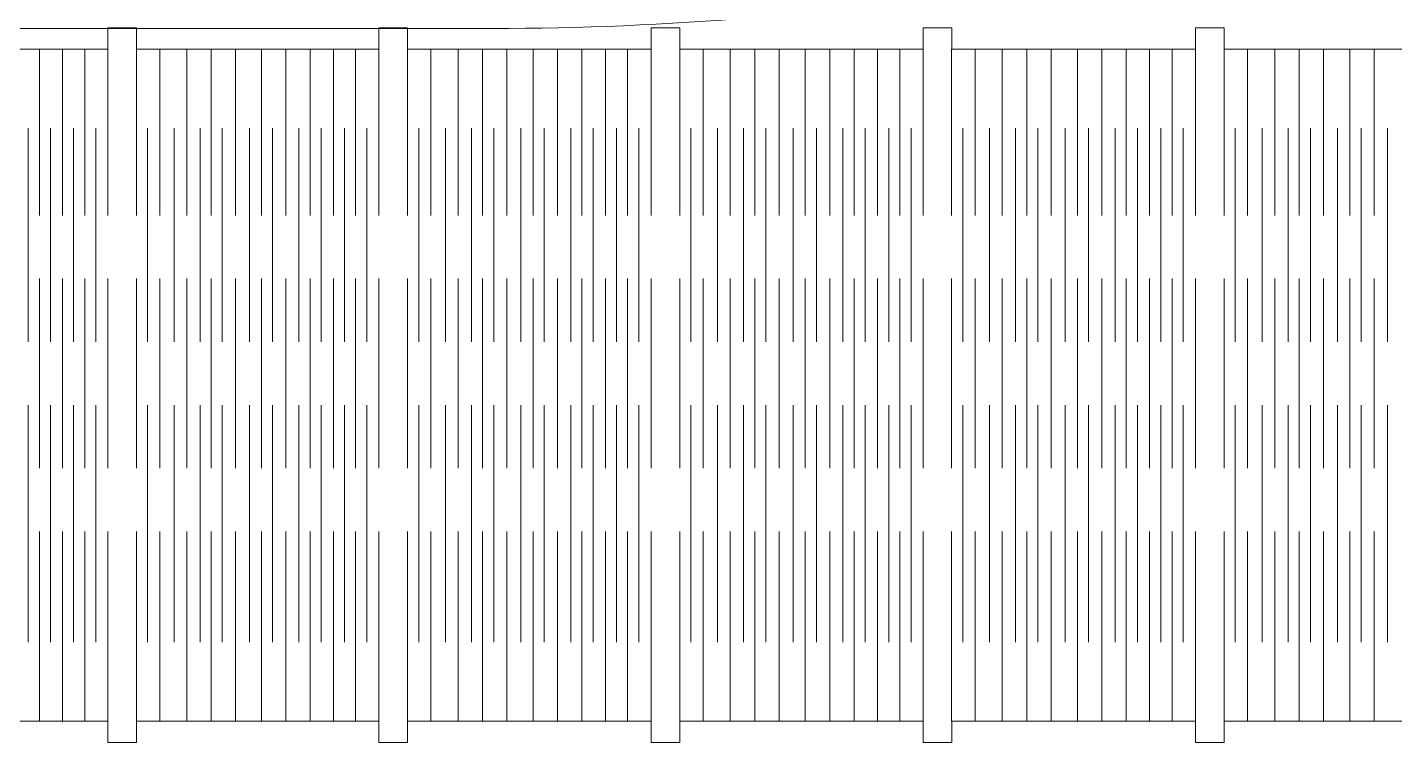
# Model space of a CAD drawing. Header units: millimetres. Extents: x -385 to 385, y -605 to 605.
# Drawn here: x -194.2 to -3, y -501.7 to -401.7 of the extents above; entities that cross this region are included whole.
import ezdxf

# ---------------------------------------------------------------- set-up
doc = ezdxf.new("R2010")
doc.units = ezdxf.units.MM
doc.header["$MEASUREMENT"] = 0
doc.layers.add('Camada 1', color=7, linetype='Continuous')

msp = doc.modelspace()

# ---------------------------------------------------------------- linework, layer by layer
at = {"layer": 'Camada 1', "color": 250, "lineweight": 20}
for points, knots in [([(-49.4804, -235.7803), (-23.5463, -241.1244), (-1.7989, -259.3912), (7.7275, -284.6107), (7.7275, -284.6107), (16.5055, -307.8492), (14.4118, -333.8051), (2.0224, -355.3361), (2.0224, -355.3361), (-10.3677, -376.8686), (-31.7535, -391.7199), (-56.2576, -395.8086), (-56.2576, -395.8086), (-80.3429, -399.8274), (-104.7484, -401.8495), (-129.1667, -401.8495), (-129.1667, -401.8495), (-129.1667, -401.8495), (-281.896, -401.8495), (-281.896, -401.8495), (-281.896, -401.8495), (-281.896, -401.8495), (-281.896, -360.8495), (-281.896, -360.8495), (-281.896, -360.8495), (-281.896, -360.8495), (-256.106, -360.8495), (-256.106, -360.8495), (-256.106, -360.8495), (-247.8208, -360.8495), (-241.106, -354.1348), (-241.106, -345.8496), (-241.106, -345.8496), (-241.106, -345.8496), (-241.106, -157.8496), (-241.106, -157.8496), (-241.106, -157.8496), (-241.106, -153.8715), (-242.6865, -150.056), (-245.4994, -147.243), (-245.4994, -147.243), (-248.3124, -144.4301), (-252.1279, -142.8496), (-256.106, -142.8496), (-256.106, -142.8496), (-256.106, -142.8496), (-281.896, -142.8496), (-281.896, -142.8496), (-281.896, -142.8496), (-281.896, -142.8496), (-281.896, -101.8496), (-281.896, -101.8496), (-281.896, -101.8496), (-281.896, -101.8496), (-101.9049, -101.8496), (-101.9049, -101.8496), (-101.9049, -101.8496), (-87.1881, -101.8496), (-72.5171, -103.9106), (-58.37, -107.9657), (-58.37, -107.9657), (-32.5653, -115.3624), (-13.5263, -137.2482), (-9.7742, -163.8286), (-9.7742, -163.8286), (-6.0251, -190.3869), (-18.2773, -216.7215), (-41.0074, -230.9603), (-41.0074, -230.9603), (-43.7625, -232.6861), (-46.59, -234.2944), (-49.4804, -235.7803)], [0, 0, 0, 0, 0.05263158, 0.05263158, 0.05263158, 0.05263158, 0.10526316, 0.10526316, 0.10526316, 0.10526316, 0.15789474, 0.15789474, 0.15789474, 0.15789474, 0.21052632, 0.21052632, 0.21052632, 0.21052632, 0.26315789, 0.26315789, 0.26315789, 0.26315789, 0.31578947, 0.31578947, 0.31578947, 0.31578947, 0.36842105, 0.36842105, 0.36842105, 0.36842105, 0.42105263, 0.42105263, 0.42105263, 0.42105263, 0.47368421, 0.47368421, 0.47368421, 0.47368421, 0.52631579, 0.52631579, 0.52631579, 0.52631579, 0.57894737, 0.57894737, 0.57894737, 0.57894737, 0.63157895, 0.63157895, 0.63157895, 0.63157895, 0.68421053, 0.68421053, 0.68421053, 0.68421053, 0.73684211, 0.73684211, 0.73684211, 0.73684211, 0.78947368, 0.78947368, 0.78947368, 0.78947368, 0.84210526, 0.84210526, 0.84210526, 0.84210526, 0.89473684, 0.89473684, 0.89473684, 0.89473684, 1, 1, 1, 1]), ([(-103.0139, -498.7495), (-103.0139, -498.7495), (-68.9567, -498.7495), (-68.9567, -498.7495), (-68.9567, -498.7495), (-68.9567, -498.7495), (-68.9567, -501.7495), (-68.9567, -501.7495), (-68.9567, -501.7495), (-68.9567, -501.7495), (-64.9536, -501.7495), (-64.9536, -501.7495), (-64.9536, -501.7495), (-64.9536, -501.7495), (-64.9536, -498.7495), (-64.9536, -498.7495), (-64.9536, -498.7495), (-64.9536, -498.7495), (-30.8964, -498.7495), (-30.8964, -498.7495), (-30.8964, -498.7495), (-30.8964, -498.7495), (-30.8964, -501.7495), (-30.8964, -501.7495), (-30.8964, -501.7495), (-30.8964, -501.7495), (-26.8934, -501.7495), (-26.8934, -501.7495), (-26.8934, -501.7495), (-26.8934, -501.7495), (-26.8934, -498.7495), (-26.8934, -498.7495), (-26.8934, -498.7495), (-26.8934, -498.7495), (7.2062, -498.7495), (7.2062, -498.7495), (7.2062, -498.7495), (7.2062, -498.7495), (7.2062, -501.7495), (7.2062, -501.7495), (7.2062, -501.7495), (7.2062, -501.7495), (11.2095, -501.7495), (11.2095, -501.7495), (11.2095, -501.7495), (11.2095, -501.7495), (11.2095, -498.7495), (11.2095, -498.7495), (11.2095, -498.7495), (11.2095, -498.7495), (45.309, -498.7495), (45.309, -498.7495), (45.309, -498.7495), (45.309, -498.7495), (45.309, -501.7495), (45.309, -501.7495), (45.309, -501.7495), (45.309, -501.7495), (55.324, -501.7495), (55.324, -501.7495), (55.324, -501.7495), (55.324, -501.7495), (55.324, -401.7495), (55.324, -401.7495), (55.324, -401.7495), (55.324, -401.7495), (45.309, -401.7495), (45.309, -401.7495), (45.309, -401.7495), (45.309, -401.7495), (45.309, -404.7495), (45.309, -404.7495), (45.309, -404.7495), (45.309, -404.7495), (11.2095, -404.7495), (11.2095, -404.7495), (11.2095, -404.7495), (11.2095, -404.7495), (11.2095, -401.7495), (11.2095, -401.7495), (11.2095, -401.7495), (11.2095, -401.7495), (7.2062, -401.7495), (7.2062, -401.7495), (7.2062, -401.7495), (7.2062, -401.7495), (7.2062, -404.7495), (7.2062, -404.7495), (7.2062, -404.7495), (7.2062, -404.7495), (-26.8934, -404.7495), (-26.8934, -404.7495), (-26.8934, -404.7495), (-26.8934, -404.7495), (-26.8934, -401.7495), (-26.8934, -401.7495), (-26.8934, -401.7495), (-26.8934, -401.7495), (-30.8964, -401.7495), (-30.8964, -401.7495), (-30.8964, -401.7495), (-30.8964, -401.7495), (-30.8964, -404.7495), (-30.8964, -404.7495), (-30.8964, -404.7495), (-30.8964, -404.7495), (-64.9536, -404.7495), (-64.9536, -404.7495), (-64.9536, -404.7495), (-64.9536, -404.7495), (-64.9536, -401.7495), (-64.9536, -401.7495), (-64.9536, -401.7495), (-64.9536, -401.7495), (-68.9567, -401.7495), (-68.9567, -401.7495), (-68.9567, -401.7495), (-68.9567, -401.7495), (-68.9567, -404.7495), (-68.9567, -404.7495), (-68.9567, -404.7495), (-68.9567, -404.7495), (-103.0139, -404.7495), (-103.0139, -404.7495), (-103.0139, -404.7495), (-103.0139, -404.7495), (-103.0139, -401.7495), (-103.0139, -401.7495), (-103.0139, -401.7495), (-103.0139, -401.7495), (-107.0169, -401.7495), (-107.0169, -401.7495), (-107.0169, -401.7495), (-107.0169, -401.7495), (-107.0169, -404.7495), (-107.0169, -404.7495), (-107.0169, -404.7495), (-107.0169, -404.7495), (-141.0741, -404.7495), (-141.0741, -404.7495), (-141.0741, -404.7495), (-141.0741, -404.7495), (-141.0741, -401.7495), (-141.0741, -401.7495), (-141.0741, -401.7495), (-141.0741, -401.7495), (-145.0772, -401.7495), (-145.0772, -401.7495), (-145.0772, -401.7495), (-145.0772, -401.7495), (-145.0772, -404.7495), (-145.0772, -404.7495), (-145.0772, -404.7495), (-145.0772, -404.7495), (-178.9671, -404.7495), (-178.9671, -404.7495), (-178.9671, -404.7495), (-178.9671, -404.7495), (-178.9671, -401.7495), (-178.9671, -401.7495), (-178.9671, -401.7495), (-178.9671, -401.7495), (-182.9676, -401.7495), (-182.9676, -401.7495), (-182.9676, -401.7495), (-182.9676, -401.7495), (-182.9676, -404.7495), (-182.9676, -404.7495), (-182.9676, -404.7495), (-182.9676, -404.7495), (-216.7385, -404.7495), (-216.7385, -404.7495), (-216.7385, -404.7495), (-216.7385, -404.7495), (-216.7385, -401.7495), (-216.7385, -401.7495), (-216.7385, -401.7495), (-216.7385, -401.7495), (-220.739, -401.7495), (-220.739, -401.7495), (-220.739, -401.7495), (-220.739, -401.7495), (-220.739, -404.7495), (-220.739, -404.7495), (-220.739, -404.7495), (-220.739, -404.7495), (-245.2713, -404.7495), (-245.2713, -404.7495), (-245.2713, -404.7495), (-245.2713, -404.7495), (-245.2713, -401.7495), (-245.2713, -401.7495), (-245.2713, -401.7495), (-245.2713, -401.7495), (-260.2713, -401.7495), (-260.2713, -401.7495), (-260.2713, -401.7495), (-260.2713, -401.7495), (-260.2713, -404.7495), (-260.2713, -404.7495), (-260.2713, -404.7495), (-260.2713, -404.7495), (-282.5128, -404.7495), (-282.5128, -404.7495), (-282.5128, -404.7495), (-282.5128, -404.7495), (-282.5128, -401.7495), (-282.5128, -401.7495), (-282.5128, -401.7495), (-282.5128, -401.7495), (-297.5128, -401.7495), (-297.5128, -401.7495), (-297.5128, -401.7495), (-297.5128, -401.7495), (-297.5128, -404.7495), (-297.5128, -404.7495), (-297.5128, -404.7495), (-297.5128, -404.7495), (-319.7544, -404.7495), (-319.7544, -404.7495), (-319.7544, -404.7495), (-319.7544, -404.7495), (-319.7544, -401.7495), (-319.7544, -401.7495), (-319.7544, -401.7495), (-319.7544, -401.7495), (-334.7544, -401.7495), (-334.7544, -401.7495), (-334.7544, -401.7495), (-334.7544, -401.7495), (-334.7544, -404.7495), (-334.7544, -404.7495), (-334.7544, -404.7495), (-334.7544, -404.7495), (-356.996, -404.7495), (-356.996, -404.7495), (-356.996, -404.7495), (-356.996, -404.7495), (-356.996, -401.7495), (-356.996, -401.7495), (-356.996, -401.7495), (-356.996, -401.7495), (-371.996, -401.7495), (-371.996, -401.7495), (-371.996, -401.7495), (-371.996, -401.7495), (-371.996, -404.7495), (-371.996, -404.7495), (-371.996, -404.7495), (-371.996, -404.7495), (-381.996, -404.7495), (-381.996, -404.7495), (-381.996, -404.7495), (-381.996, -404.7495), (-381.996, -414.7495), (-381.996, -414.7495), (-381.996, -414.7495), (-381.996, -414.7495), (-384.996, -414.7495), (-384.996, -414.7495), (-384.996, -414.7495), (-384.996, -414.7495), (-384.996, -424.7495), (-384.996, -424.7495), (-384.996, -424.7495), (-384.996, -424.7495), (-381.996, -424.7495), (-381.996, -424.7495), (-381.996, -424.7495), (-381.996, -424.7495), (-381.996, -446.7495), (-381.996, -446.7495), (-381.996, -446.7495), (-381.996, -446.7495), (-384.996, -446.7495), (-384.996, -446.7495), (-384.996, -446.7495), (-384.996, -446.7495), (-384.996, -456.7495), (-384.996, -456.7495), (-384.996, -456.7495), (-384.996, -456.7495), (-381.996, -456.7495), (-381.996, -456.7495), (-381.996, -456.7495), (-381.996, -456.7495), (-381.996, -478.7495), (-381.996, -478.7495), (-381.996, -478.7495), (-381.996, -478.7495), (-384.996, -478.7495), (-384.996, -478.7495), (-384.996, -478.7495), (-384.996, -478.7495), (-384.996, -488.7495), (-384.996, -488.7495), (-384.996, -488.7495), (-384.996, -488.7495), (-381.996, -488.7495), (-381.996, -488.7495), (-381.996, -488.7495), (-381.996, -488.7495), (-381.996, -498.7495), (-381.996, -498.7495), (-381.996, -498.7495), (-381.996, -498.7495), (-371.996, -498.7495), (-371.996, -498.7495), (-371.996, -498.7495), (-371.996, -498.7495), (-371.996, -501.7495), (-371.996, -501.7495), (-371.996, -501.7495), (-371.996, -501.7495), (-356.996, -501.7495), (-356.996, -501.7495), (-356.996, -501.7495), (-356.996, -501.7495), (-356.996, -498.7495), (-356.996, -498.7495), (-356.996, -498.7495), (-356.996, -498.7495), (-334.7544, -498.7495), (-334.7544, -498.7495), (-334.7544, -498.7495), (-334.7544, -498.7495), (-334.7544, -501.7495), (-334.7544, -501.7495), (-334.7544, -501.7495), (-334.7544, -501.7495), (-319.7544, -501.7495), (-319.7544, -501.7495), (-319.7544, -501.7495), (-319.7544, -501.7495), (-319.7544, -498.7495), (-319.7544, -498.7495), (-319.7544, -498.7495), (-319.7544, -498.7495), (-297.5128, -498.7495), (-297.5128, -498.7495), (-297.5128, -498.7495), (-297.5128, -498.7495), (-297.5128, -501.7495), (-297.5128, -501.7495), (-297.5128, -501.7495), (-297.5128, -501.7495), (-282.5128, -501.7495), (-282.5128, -501.7495), (-282.5128, -501.7495), (-282.5128, -501.7495), (-282.5128, -498.7495), (-282.5128, -498.7495), (-282.5128, -498.7495), (-282.5128, -498.7495), (-260.2713, -498.7495), (-260.2713, -498.7495), (-260.2713, -498.7495), (-260.2713, -498.7495), (-260.2713, -501.7495), (-260.2713, -501.7495), (-260.2713, -501.7495), (-260.2713, -501.7495), (-245.2713, -501.7495), (-245.2713, -501.7495), (-245.2713, -501.7495), (-245.2713, -501.7495), (-245.2713, -498.7495), (-245.2713, -498.7495), (-245.2713, -498.7495), (-245.2713, -498.7495), (-220.739, -498.7495), (-220.739, -498.7495), (-220.739, -498.7495), (-220.739, -498.7495), (-220.739, -501.7495), (-220.739, -501.7495), (-220.739, -501.7495), (-220.739, -501.7495), (-216.7385, -501.7495), (-216.7385, -501.7495), (-216.7385, -501.7495), (-216.7385, -501.7495), (-216.7385, -498.7495), (-216.7385, -498.7495), (-216.7385, -498.7495), (-216.7385, -498.7495), (-182.9676, -498.7495), (-182.9676, -498.7495), (-182.9676, -498.7495), (-182.9676, -498.7495), (-182.9676, -501.7495), (-182.9676, -501.7495), (-182.9676, -501.7495), (-182.9676, -501.7495), (-178.9671, -501.7495), (-178.9671, -501.7495), (-178.9671, -501.7495), (-178.9671, -501.7495), (-178.9671, -498.7495), (-178.9671, -498.7495), (-178.9671, -498.7495), (-178.9671, -498.7495), (-145.0772, -498.7495), (-145.0772, -498.7495), (-145.0772, -498.7495), (-145.0772, -498.7495), (-145.0772, -501.7495), (-145.0772, -501.7495), (-145.0772, -501.7495), (-145.0772, -501.7495), (-141.0741, -501.7495), (-141.0741, -501.7495), (-141.0741, -501.7495), (-141.0741, -501.7495), (-141.0741, -498.7495), (-141.0741, -498.7495), (-141.0741, -498.7495), (-141.0741, -498.7495), (-107.0169, -498.7495), (-107.0169, -498.7495), (-107.0169, -498.7495), (-107.0169, -498.7495), (-107.0169, -501.7495), (-107.0169, -501.7495), (-107.0169, -501.7495), (-107.0169, -501.7495), (-103.0139, -501.7495), (-103.0139, -501.7495), (-103.0139, -501.7495), (-103.0139, -501.7495), (-103.0139, -498.7495), (-103.0139, -498.7495)], [0, 0, 0, 0, 0.00917431, 0.00917431, 0.00917431, 0.00917431, 0.01834862, 0.01834862, 0.01834862, 0.01834862, 0.02752294, 0.02752294, 0.02752294, 0.02752294, 0.03669725, 0.03669725, 0.03669725, 0.03669725, 0.04587156, 0.04587156, 0.04587156, 0.04587156, 0.05504587, 0.05504587, 0.05504587, 0.05504587, 0.06422018, 0.06422018, 0.06422018, 0.06422018, 0.0733945, 0.0733945, 0.0733945, 0.0733945, 0.08256881, 0.08256881, 0.08256881, 0.08256881, 0.09174312, 0.09174312, 0.09174312, 0.09174312, 0.10091743, 0.10091743, 0.10091743, 0.10091743, 0.11009174, 0.11009174, 0.11009174, 0.11009174, 0.11926606, 0.11926606, 0.11926606, 0.11926606, 0.12844037, 0.12844037, 0.12844037, 0.12844037, 0.13761468, 0.13761468, 0.13761468, 0.13761468, 0.14678899, 0.14678899, 0.14678899, 0.14678899, 0.1559633, 0.1559633, 0.1559633, 0.1559633, 0.16513761, 0.16513761, 0.16513761, 0.16513761, 0.17431193, 0.17431193, 0.17431193, 0.17431193, 0.18348624, 0.18348624, 0.18348624, 0.18348624, 0.19266055, 0.19266055, 0.19266055, 0.19266055, 0.20183486, 0.20183486, 0.20183486, 0.20183486, 0.21100917, 0.21100917, 0.21100917, 0.21100917, 0.22018349, 0.22018349, 0.22018349, 0.22018349, 0.2293578, 0.2293578, 0.2293578, 0.2293578, 0.23853211, 0.23853211, 0.23853211, 0.23853211, 0.24770642, 0.24770642, 0.24770642, 0.24770642, 0.25688073, 0.25688073, 0.25688073, 0.25688073, 0.26605505, 0.26605505, 0.26605505, 0.26605505, 0.27522936, 0.27522936, 0.27522936, 0.27522936, 0.28440367, 0.28440367, 0.28440367, 0.28440367, 0.29357798, 0.29357798, 0.29357798, 0.29357798, 0.30275229, 0.30275229, 0.30275229, 0.30275229, 0.31192661, 0.31192661, 0.31192661, 0.31192661, 0.32110092, 0.32110092, 0.32110092, 0.32110092, 0.33027523, 0.33027523, 0.33027523, 0.33027523, 0.33944954, 0.33944954, 0.33944954, 0.33944954, 0.34862385, 0.34862385, 0.34862385, 0.34862385, 0.35779817, 0.35779817, 0.35779817, 0.35779817, 0.36697248, 0.36697248, 0.36697248, 0.36697248, 0.37614679, 0.37614679, 0.37614679, 0.37614679, 0.3853211, 0.3853211, 0.3853211, 0.3853211, 0.39449541, 0.39449541, 0.39449541, 0.39449541, 0.40366972, 0.40366972, 0.40366972, 0.40366972, 0.41284404, 0.41284404, 0.41284404, 0.41284404, 0.42201835, 0.42201835, 0.42201835, 0.42201835, 0.43119266, 0.43119266, 0.43119266, 0.43119266, 0.44036697, 0.44036697, 0.44036697, 0.44036697, 0.44954128, 0.44954128, 0.44954128, 0.44954128, 0.4587156, 0.4587156, 0.4587156, 0.4587156, 0.46788991, 0.46788991, 0.46788991, 0.46788991, 0.47706422, 0.47706422, 0.47706422, 0.47706422, 0.48623853, 0.48623853, 0.48623853, 0.48623853, 0.49541284, 0.49541284, 0.49541284, 0.49541284, 0.50458716, 0.50458716, 0.50458716, 0.50458716, 0.51376147, 0.51376147, 0.51376147, 0.51376147, 0.52293578, 0.52293578, 0.52293578, 0.52293578, 0.53211009, 0.53211009, 0.53211009, 0.53211009, 0.5412844, 0.5412844, 0.5412844, 0.5412844, 0.55045872, 0.55045872, 0.55045872, 0.55045872, 0.55963303, 0.55963303, 0.55963303, 0.55963303, 0.56880734, 0.56880734, 0.56880734, 0.56880734, 0.57798165, 0.57798165, 0.57798165, 0.57798165, 0.58715596, 0.58715596, 0.58715596, 0.58715596, 0.59633028, 0.59633028, 0.59633028, 0.59633028, 0.60550459, 0.60550459, 0.60550459, 0.60550459, 0.6146789, 0.6146789, 0.6146789, 0.6146789, 0.62385321, 0.62385321, 0.62385321, 0.62385321, 0.63302752, 0.63302752, 0.63302752, 0.63302752, 0.64220183, 0.64220183, 0.64220183, 0.64220183, 0.65137615, 0.65137615, 0.65137615, 0.65137615, 0.66055046, 0.66055046, 0.66055046, 0.66055046, 0.66972477, 0.66972477, 0.66972477, 0.66972477, 0.67889908, 0.67889908, 0.67889908, 0.67889908, 0.68807339, 0.68807339, 0.68807339, 0.68807339, 0.69724771, 0.69724771, 0.69724771, 0.69724771, 0.70642202, 0.70642202, 0.70642202, 0.70642202, 0.71559633, 0.71559633, 0.71559633, 0.71559633, 0.72477064, 0.72477064, 0.72477064, 0.72477064, 0.73394495, 0.73394495, 0.73394495, 0.73394495, 0.74311927, 0.74311927, 0.74311927, 0.74311927, 0.75229358, 0.75229358, 0.75229358, 0.75229358, 0.76146789, 0.76146789, 0.76146789, 0.76146789, 0.7706422, 0.7706422, 0.7706422, 0.7706422, 0.77981651, 0.77981651, 0.77981651, 0.77981651, 0.78899083, 0.78899083, 0.78899083, 0.78899083, 0.79816514, 0.79816514, 0.79816514, 0.79816514, 0.80733945, 0.80733945, 0.80733945, 0.80733945, 0.81651376, 0.81651376, 0.81651376, 0.81651376, 0.82568807, 0.82568807, 0.82568807, 0.82568807, 0.83486239, 0.83486239, 0.83486239, 0.83486239, 0.8440367, 0.8440367, 0.8440367, 0.8440367, 0.85321101, 0.85321101, 0.85321101, 0.85321101, 0.86238532, 0.86238532, 0.86238532, 0.86238532, 0.87155963, 0.87155963, 0.87155963, 0.87155963, 0.88073394, 0.88073394, 0.88073394, 0.88073394, 0.88990826, 0.88990826, 0.88990826, 0.88990826, 0.89908257, 0.89908257, 0.89908257, 0.89908257, 0.90825688, 0.90825688, 0.90825688, 0.90825688, 0.91743119, 0.91743119, 0.91743119, 0.91743119, 0.9266055, 0.9266055, 0.9266055, 0.9266055, 0.93577982, 0.93577982, 0.93577982, 0.93577982, 0.94495413, 0.94495413, 0.94495413, 0.94495413, 0.95412844, 0.95412844, 0.95412844, 0.95412844, 0.96330275, 0.96330275, 0.96330275, 0.96330275, 0.97247706, 0.97247706, 0.97247706, 0.97247706, 0.98165138, 0.98165138, 0.98165138, 0.98165138, 1, 1, 1, 1])]:
    msp.add_open_spline(points, degree=3, knots=knots, dxfattribs=at)
for points in [[(-192.5579, -428.0011), (-192.5579, -428.0011), (-192.5579, -404.7495), (-192.5579, -404.7495)], [(-189.3097, -428.0011), (-189.3097, -428.0011), (-189.3097, -404.7495), (-189.3097, -404.7495)], [(-186.2157, -428.0011), (-186.2157, -428.0011), (-186.2157, -404.7495), (-186.2157, -404.7495)], [(-182.9676, -428.0011), (-182.9676, -428.0011), (-182.9676, -404.7495), (-182.9676, -404.7495)], [(-178.9669, -428.0011), (-178.9669, -428.0011), (-178.9669, -404.7495), (-178.9669, -404.7495)], [(-175.7074, -428.0011), (-175.7074, -428.0011), (-175.7074, -404.7495), (-175.7074, -404.7495)], [(-171.9255, -428.0011), (-171.9255, -428.0011), (-171.9255, -404.7495), (-171.9255, -404.7495)], [(-168.5311, -428.0011), (-168.5311, -428.0011), (-168.5311, -404.7495), (-168.5311, -404.7495)], [(-165.137, -428.0011), (-165.137, -428.0011), (-165.137, -404.7495), (-165.137, -404.7495)], [(-161.4897, -428.0011), (-161.4897, -428.0011), (-161.4897, -404.7495), (-161.4897, -404.7495)], [(-158.0956, -428.0011), (-158.0956, -428.0011), (-158.0956, -404.7495), (-158.0956, -404.7495)], [(-154.7012, -428.0011), (-154.7012, -428.0011), (-154.7012, -404.7495), (-154.7012, -404.7495)], [(-151.4416, -428.0011), (-151.4416, -428.0011), (-151.4416, -404.7495), (-151.4416, -404.7495)], [(-148.3367, -428.0011), (-148.3367, -428.0011), (-148.3367, -404.7495), (-148.3367, -404.7495)], [(-145.0772, -428.0011), (-145.0772, -428.0011), (-145.0772, -404.7495), (-145.0772, -404.7495)], [(-141.0737, -428.0011), (-141.0737, -428.0011), (-141.0737, -404.7495), (-141.0737, -404.7495)], [(-137.7981, -428.0011), (-137.7981, -428.0011), (-137.7981, -404.7495), (-137.7981, -404.7495)], [(-133.9976, -428.0011), (-133.9976, -428.0011), (-133.9976, -404.7495), (-133.9976, -404.7495)], [(-130.5864, -428.0011), (-130.5864, -428.0011), (-130.5864, -404.7495), (-130.5864, -404.7495)], [(-127.1756, -428.0011), (-127.1756, -428.0011), (-127.1756, -404.7495), (-127.1756, -404.7495)], [(-123.5103, -428.0011), (-123.5103, -428.0011), (-123.5103, -404.7495), (-123.5103, -404.7495)], [(-120.0995, -428.0011), (-120.0995, -428.0011), (-120.0995, -404.7495), (-120.0995, -404.7495)], [(-116.6884, -428.0011), (-116.6884, -428.0011), (-116.6884, -404.7495), (-116.6884, -404.7495)], [(-113.4127, -428.0011), (-113.4127, -428.0011), (-113.4127, -404.7495), (-113.4127, -404.7495)], [(-110.2925, -428.0011), (-110.2925, -428.0011), (-110.2925, -404.7495), (-110.2925, -404.7495)], [(-107.0169, -428.0011), (-107.0169, -428.0011), (-107.0169, -404.7495), (-107.0169, -404.7495)], [(-103.0137, -428.0011), (-103.0137, -428.0011), (-103.0137, -404.7495), (-103.0137, -404.7495)], [(-99.7381, -428.0011), (-99.7381, -428.0011), (-99.7381, -404.7495), (-99.7381, -404.7495)], [(-95.9376, -428.0011), (-95.9376, -428.0011), (-95.9376, -404.7495), (-95.9376, -404.7495)], [(-92.5264, -428.0011), (-92.5264, -428.0011), (-92.5264, -404.7495), (-92.5264, -404.7495)], [(-89.1156, -428.0011), (-89.1156, -428.0011), (-89.1156, -404.7495), (-89.1156, -404.7495)], [(-85.4503, -428.0011), (-85.4503, -428.0011), (-85.4503, -404.7495), (-85.4503, -404.7495)], [(-82.0395, -428.0011), (-82.0395, -428.0011), (-82.0395, -404.7495), (-82.0395, -404.7495)], [(-78.6284, -428.0011), (-78.6284, -428.0011), (-78.6284, -404.7495), (-78.6284, -404.7495)], [(-75.3527, -428.0011), (-75.3527, -428.0011), (-75.3527, -404.7495), (-75.3527, -404.7495)], [(-72.2325, -428.0011), (-72.2325, -428.0011), (-72.2325, -404.7495), (-72.2325, -404.7495)], [(-68.9569, -428.0011), (-68.9569, -428.0011), (-68.9569, -404.7495), (-68.9569, -404.7495)], [(-64.9958, -428.0011), (-64.9958, -428.0011), (-64.9958, -404.7495), (-64.9958, -404.7495)], [(-61.7161, -428.0011), (-61.7161, -428.0011), (-61.7161, -404.7495), (-61.7161, -404.7495)], [(-57.9108, -428.0011), (-57.9108, -428.0011), (-57.9108, -404.7495), (-57.9108, -404.7495)], [(-54.4954, -428.0011), (-54.4954, -428.0011), (-54.4954, -404.7495), (-54.4954, -404.7495)], [(-51.0803, -428.0011), (-51.0803, -428.0011), (-51.0803, -404.7495), (-51.0803, -404.7495)], [(-47.4104, -428.0011), (-47.4104, -428.0011), (-47.4104, -404.7495), (-47.4104, -404.7495)], [(-43.9954, -428.0011), (-43.9954, -428.0011), (-43.9954, -404.7495), (-43.9954, -404.7495)], [(-40.58, -428.0011), (-40.58, -428.0011), (-40.58, -404.7495), (-40.58, -404.7495)], [(-37.3002, -428.0011), (-37.3002, -428.0011), (-37.3002, -404.7495), (-37.3002, -404.7495)], [(-34.1761, -428.0011), (-34.1761, -428.0011), (-34.1761, -404.7495), (-34.1761, -404.7495)], [(-30.8964, -428.0011), (-30.8964, -428.0011), (-30.8964, -404.7495), (-30.8964, -404.7495)], [(-26.8934, -428.0011), (-26.8934, -428.0011), (-26.8934, -404.7495), (-26.8934, -404.7495)], [(-23.6137, -428.0011), (-23.6137, -428.0011), (-23.6137, -404.7495), (-23.6137, -404.7495)], [(-19.8084, -428.0011), (-19.8084, -428.0011), (-19.8084, -404.7495), (-19.8084, -404.7495)], [(-16.393, -428.0011), (-16.393, -428.0011), (-16.393, -404.7495), (-16.393, -404.7495)], [(-12.9779, -428.0011), (-12.9779, -428.0011), (-12.9779, -404.7495), (-12.9779, -404.7495)], [(-9.308, -428.0011), (-9.308, -428.0011), (-9.308, -404.7495), (-9.308, -404.7495)], [(-5.893, -428.0011), (-5.893, -428.0011), (-5.893, -404.7495), (-5.893, -404.7495)], [(-194.1047, -445.6883), (-194.1047, -445.6883), (-194.1047, -415.804), (-194.1047, -415.804)], [(-191.011, -445.6883), (-191.011, -445.6883), (-191.011, -415.804), (-191.011, -415.804)], [(-187.7627, -445.6883), (-187.7627, -445.6883), (-187.7627, -415.804), (-187.7627, -415.804)], [(-184.6687, -445.6883), (-184.6687, -445.6883), (-184.6687, -415.804), (-184.6687, -415.804)], [(-177.4146, -445.6883), (-177.4146, -445.6883), (-177.4146, -415.804), (-177.4146, -415.804)], [(-173.6911, -445.6883), (-173.6911, -445.6883), (-173.6911, -415.804), (-173.6911, -415.804)], [(-170.0835, -445.6883), (-170.0835, -445.6883), (-170.0835, -415.804), (-170.0835, -415.804)], [(-166.9786, -445.6883), (-166.9786, -445.6883), (-166.9786, -415.804), (-166.9786, -415.804)], [(-163.1923, -445.6883), (-163.1923, -445.6883), (-163.1923, -415.804), (-163.1923, -415.804)], [(-159.9372, -445.6883), (-159.9372, -445.6883), (-159.9372, -415.804), (-159.9372, -415.804)], [(-156.2536, -445.6883), (-156.2536, -445.6883), (-156.2536, -415.804), (-156.2536, -415.804)], [(-153.1489, -445.6883), (-153.1489, -445.6883), (-153.1489, -415.804), (-153.1489, -415.804)], [(-149.8892, -445.6883), (-149.8892, -445.6883), (-149.8892, -415.804), (-149.8892, -415.804)], [(-146.7843, -445.6883), (-146.7843, -445.6883), (-146.7843, -415.804), (-146.7843, -415.804)], [(-139.5137, -445.6883), (-139.5137, -445.6883), (-139.5137, -415.804), (-139.5137, -415.804)], [(-135.7719, -445.6883), (-135.7719, -445.6883), (-135.7719, -415.804), (-135.7719, -415.804)], [(-132.1465, -445.6883), (-132.1465, -445.6883), (-132.1465, -415.804), (-132.1465, -415.804)], [(-129.0263, -445.6883), (-129.0263, -445.6883), (-129.0263, -415.804), (-129.0263, -415.804)], [(-125.2213, -445.6883), (-125.2213, -445.6883), (-125.2213, -415.804), (-125.2213, -415.804)], [(-121.9502, -445.6883), (-121.9502, -445.6883), (-121.9502, -415.804), (-121.9502, -415.804)], [(-118.2484, -445.6883), (-118.2484, -445.6883), (-118.2484, -415.804), (-118.2484, -415.804)], [(-115.1284, -445.6883), (-115.1284, -445.6883), (-115.1284, -415.804), (-115.1284, -415.804)], [(-111.8526, -445.6883), (-111.8526, -445.6883), (-111.8526, -415.804), (-111.8526, -415.804)], [(-108.7324, -445.6883), (-108.7324, -445.6883), (-108.7324, -415.804), (-108.7324, -415.804)], [(-101.4537, -445.6883), (-101.4537, -445.6883), (-101.4537, -415.804), (-101.4537, -415.804)], [(-97.7119, -445.6883), (-97.7119, -445.6883), (-97.7119, -415.804), (-97.7119, -415.804)], [(-94.0865, -445.6883), (-94.0865, -445.6883), (-94.0865, -415.804), (-94.0865, -415.804)], [(-90.9663, -445.6883), (-90.9663, -445.6883), (-90.9663, -415.804), (-90.9663, -415.804)], [(-87.1613, -445.6883), (-87.1613, -445.6883), (-87.1613, -415.804), (-87.1613, -415.804)], [(-83.8902, -445.6883), (-83.8902, -445.6883), (-83.8902, -415.804), (-83.8902, -415.804)], [(-80.1884, -445.6883), (-80.1884, -445.6883), (-80.1884, -415.804), (-80.1884, -415.804)], [(-77.0684, -445.6883), (-77.0684, -445.6883), (-77.0684, -415.804), (-77.0684, -415.804)], [(-73.7926, -445.6883), (-73.7926, -445.6883), (-73.7926, -415.804), (-73.7926, -415.804)], [(-70.6724, -445.6883), (-70.6724, -445.6883), (-70.6724, -415.804), (-70.6724, -415.804)], [(-63.4338, -445.6883), (-63.4338, -445.6883), (-63.4338, -415.804), (-63.4338, -415.804)], [(-59.6873, -445.6883), (-59.6873, -445.6883), (-59.6873, -415.804), (-59.6873, -415.804)], [(-56.0574, -445.6883), (-56.0574, -445.6883), (-56.0574, -415.804), (-56.0574, -415.804)], [(-52.9333, -445.6883), (-52.9333, -445.6883), (-52.9333, -415.804), (-52.9333, -415.804)], [(-49.1236, -445.6883), (-49.1236, -445.6883), (-49.1236, -415.804), (-49.1236, -415.804)], [(-45.8484, -445.6883), (-45.8484, -445.6883), (-45.8484, -415.804), (-45.8484, -415.804)], [(-42.142, -445.6883), (-42.142, -445.6883), (-42.142, -415.804), (-42.142, -415.804)], [(-39.018, -445.6883), (-39.018, -445.6883), (-39.018, -415.804), (-39.018, -415.804)], [(-35.7381, -445.6883), (-35.7381, -445.6883), (-35.7381, -415.804), (-35.7381, -415.804)], [(-32.6141, -445.6883), (-32.6141, -445.6883), (-32.6141, -415.804), (-32.6141, -415.804)], [(-25.3314, -445.6883), (-25.3314, -445.6883), (-25.3314, -415.804), (-25.3314, -415.804)], [(-21.5849, -445.6883), (-21.5849, -445.6883), (-21.5849, -415.804), (-21.5849, -415.804)], [(-17.955, -445.6883), (-17.955, -445.6883), (-17.955, -415.804), (-17.955, -415.804)], [(-14.8309, -445.6883), (-14.8309, -445.6883), (-14.8309, -415.804), (-14.8309, -415.804)], [(-11.0212, -445.6883), (-11.0212, -445.6883), (-11.0212, -415.804), (-11.0212, -415.804)], [(-7.746, -445.6883), (-7.746, -445.6883), (-7.746, -415.804), (-7.746, -415.804)], [(-4.0396, -445.6883), (-4.0396, -445.6883), (-4.0396, -415.804), (-4.0396, -415.804)], [(-192.5579, -463.3752), (-192.5579, -463.3752), (-192.5579, -436.8447), (-192.5579, -436.8447)], [(-189.3097, -463.3752), (-189.3097, -463.3752), (-189.3097, -436.8447), (-189.3097, -436.8447)], [(-186.2157, -463.3752), (-186.2157, -463.3752), (-186.2157, -436.8447), (-186.2157, -436.8447)], [(-182.9676, -463.3752), (-182.9676, -463.3752), (-182.9676, -436.8447), (-182.9676, -436.8447)], [(-178.9669, -463.3752), (-178.9669, -463.3752), (-178.9669, -436.8447), (-178.9669, -436.8447)], [(-175.7074, -463.3752), (-175.7074, -463.3752), (-175.7074, -436.8447), (-175.7074, -436.8447)], [(-171.9255, -463.3752), (-171.9255, -463.3752), (-171.9255, -436.8447), (-171.9255, -436.8447)], [(-168.5311, -463.3752), (-168.5311, -463.3752), (-168.5311, -436.8447), (-168.5311, -436.8447)], [(-165.137, -463.3752), (-165.137, -463.3752), (-165.137, -436.8447), (-165.137, -436.8447)], [(-161.4897, -463.3752), (-161.4897, -463.3752), (-161.4897, -436.8447), (-161.4897, -436.8447)], [(-158.0956, -463.3752), (-158.0956, -463.3752), (-158.0956, -436.8447), (-158.0956, -436.8447)], [(-154.7012, -463.3752), (-154.7012, -463.3752), (-154.7012, -436.8447), (-154.7012, -436.8447)], [(-151.4416, -463.3752), (-151.4416, -463.3752), (-151.4416, -436.8447), (-151.4416, -436.8447)], [(-148.3367, -463.3752), (-148.3367, -463.3752), (-148.3367, -436.8447), (-148.3367, -436.8447)], [(-145.0772, -463.3752), (-145.0772, -463.3752), (-145.0772, -436.8447), (-145.0772, -436.8447)], [(-141.0737, -463.3752), (-141.0737, -463.3752), (-141.0737, -436.8447), (-141.0737, -436.8447)], [(-137.7981, -463.3752), (-137.7981, -463.3752), (-137.7981, -436.8447), (-137.7981, -436.8447)], [(-133.9976, -463.3752), (-133.9976, -463.3752), (-133.9976, -436.8447), (-133.9976, -436.8447)], [(-130.5864, -463.3752), (-130.5864, -463.3752), (-130.5864, -436.8447), (-130.5864, -436.8447)], [(-127.1756, -463.3752), (-127.1756, -463.3752), (-127.1756, -436.8447), (-127.1756, -436.8447)], [(-123.5103, -463.3752), (-123.5103, -463.3752), (-123.5103, -436.8447), (-123.5103, -436.8447)], [(-120.0995, -463.3752), (-120.0995, -463.3752), (-120.0995, -436.8447), (-120.0995, -436.8447)], [(-116.6884, -463.3752), (-116.6884, -463.3752), (-116.6884, -436.8447), (-116.6884, -436.8447)], [(-113.4127, -463.3752), (-113.4127, -463.3752), (-113.4127, -436.8447), (-113.4127, -436.8447)], [(-110.2925, -463.3752), (-110.2925, -463.3752), (-110.2925, -436.8447), (-110.2925, -436.8447)], [(-107.0169, -463.3752), (-107.0169, -463.3752), (-107.0169, -436.8447), (-107.0169, -436.8447)], [(-103.0137, -463.3752), (-103.0137, -463.3752), (-103.0137, -436.8447), (-103.0137, -436.8447)], [(-99.7381, -463.3752), (-99.7381, -463.3752), (-99.7381, -436.8447), (-99.7381, -436.8447)], [(-95.9376, -463.3752), (-95.9376, -463.3752), (-95.9376, -436.8447), (-95.9376, -436.8447)], [(-92.5264, -463.3752), (-92.5264, -463.3752), (-92.5264, -436.8447), (-92.5264, -436.8447)], [(-89.1156, -463.3752), (-89.1156, -463.3752), (-89.1156, -436.8447), (-89.1156, -436.8447)], [(-85.4503, -463.3752), (-85.4503, -463.3752), (-85.4503, -436.8447), (-85.4503, -436.8447)], [(-82.0395, -463.3752), (-82.0395, -463.3752), (-82.0395, -436.8447), (-82.0395, -436.8447)], [(-78.6284, -463.3752), (-78.6284, -463.3752), (-78.6284, -436.8447), (-78.6284, -436.8447)], [(-75.3527, -463.3752), (-75.3527, -463.3752), (-75.3527, -436.8447), (-75.3527, -436.8447)], [(-72.2325, -463.3752), (-72.2325, -463.3752), (-72.2325, -436.8447), (-72.2325, -436.8447)], [(-68.9569, -463.3752), (-68.9569, -463.3752), (-68.9569, -436.8447), (-68.9569, -436.8447)], [(-64.9958, -463.3752), (-64.9958, -463.3752), (-64.9958, -436.8447), (-64.9958, -436.8447)], [(-61.7161, -463.3752), (-61.7161, -463.3752), (-61.7161, -436.8447), (-61.7161, -436.8447)], [(-57.9108, -463.3752), (-57.9108, -463.3752), (-57.9108, -436.8447), (-57.9108, -436.8447)], [(-54.4954, -463.3752), (-54.4954, -463.3752), (-54.4954, -436.8447), (-54.4954, -436.8447)], [(-51.0803, -463.3752), (-51.0803, -463.3752), (-51.0803, -436.8447), (-51.0803, -436.8447)], [(-47.4104, -463.3752), (-47.4104, -463.3752), (-47.4104, -436.8447), (-47.4104, -436.8447)], [(-43.9954, -463.3752), (-43.9954, -463.3752), (-43.9954, -436.8447), (-43.9954, -436.8447)], [(-40.58, -463.3752), (-40.58, -463.3752), (-40.58, -436.8447), (-40.58, -436.8447)], [(-37.3002, -463.3752), (-37.3002, -463.3752), (-37.3002, -436.8447), (-37.3002, -436.8447)], [(-34.1761, -463.3752), (-34.1761, -463.3752), (-34.1761, -436.8447), (-34.1761, -436.8447)], [(-30.8964, -463.3752), (-30.8964, -463.3752), (-30.8964, -436.8447), (-30.8964, -436.8447)], [(-26.8934, -463.3752), (-26.8934, -463.3752), (-26.8934, -436.8447), (-26.8934, -436.8447)], [(-23.6137, -463.3752), (-23.6137, -463.3752), (-23.6137, -436.8447), (-23.6137, -436.8447)], [(-19.8084, -463.3752), (-19.8084, -463.3752), (-19.8084, -436.8447), (-19.8084, -436.8447)], [(-16.393, -463.3752), (-16.393, -463.3752), (-16.393, -436.8447), (-16.393, -436.8447)], [(-12.9779, -463.3752), (-12.9779, -463.3752), (-12.9779, -436.8447), (-12.9779, -436.8447)], [(-9.308, -463.3752), (-9.308, -463.3752), (-9.308, -436.8447), (-9.308, -436.8447)], [(-5.893, -463.3752), (-5.893, -463.3752), (-5.893, -436.8447), (-5.893, -436.8447)], [(-194.1047, -487.695), (-194.1047, -487.695), (-194.1047, -454.5316), (-194.1047, -454.5316)], [(-191.011, -487.695), (-191.011, -487.695), (-191.011, -454.5316), (-191.011, -454.5316)], [(-187.7627, -487.695), (-187.7627, -487.695), (-187.7627, -454.5316), (-187.7627, -454.5316)], [(-184.6687, -487.695), (-184.6687, -487.695), (-184.6687, -454.5316), (-184.6687, -454.5316)], [(-177.4146, -487.695), (-177.4146, -487.695), (-177.4146, -454.5316), (-177.4146, -454.5316)], [(-173.6911, -487.695), (-173.6911, -487.695), (-173.6911, -454.5316), (-173.6911, -454.5316)], [(-170.0835, -487.695), (-170.0835, -487.695), (-170.0835, -454.5316), (-170.0835, -454.5316)], [(-166.9786, -487.695), (-166.9786, -487.695), (-166.9786, -454.5316), (-166.9786, -454.5316)], [(-163.1923, -487.695), (-163.1923, -487.695), (-163.1923, -454.5316), (-163.1923, -454.5316)], [(-159.9372, -487.695), (-159.9372, -487.695), (-159.9372, -454.5316), (-159.9372, -454.5316)], [(-156.2536, -487.695), (-156.2536, -487.695), (-156.2536, -454.5316), (-156.2536, -454.5316)], [(-153.1489, -487.695), (-153.1489, -487.695), (-153.1489, -454.5316), (-153.1489, -454.5316)], [(-149.8892, -487.695), (-149.8892, -487.695), (-149.8892, -454.5316), (-149.8892, -454.5316)], [(-146.7843, -487.695), (-146.7843, -487.695), (-146.7843, -454.5316), (-146.7843, -454.5316)], [(-139.5137, -487.695), (-139.5137, -487.695), (-139.5137, -454.5316), (-139.5137, -454.5316)], [(-135.7719, -487.695), (-135.7719, -487.695), (-135.7719, -454.5316), (-135.7719, -454.5316)], [(-132.1465, -487.695), (-132.1465, -487.695), (-132.1465, -454.5316), (-132.1465, -454.5316)], [(-129.0263, -487.695), (-129.0263, -487.695), (-129.0263, -454.5316), (-129.0263, -454.5316)], [(-125.2213, -487.695), (-125.2213, -487.695), (-125.2213, -454.5316), (-125.2213, -454.5316)], [(-121.9502, -487.695), (-121.9502, -487.695), (-121.9502, -454.5316), (-121.9502, -454.5316)], [(-118.2484, -487.695), (-118.2484, -487.695), (-118.2484, -454.5316), (-118.2484, -454.5316)], [(-115.1284, -487.695), (-115.1284, -487.695), (-115.1284, -454.5316), (-115.1284, -454.5316)], [(-111.8526, -487.695), (-111.8526, -487.695), (-111.8526, -454.5316), (-111.8526, -454.5316)], [(-108.7324, -487.695), (-108.7324, -487.695), (-108.7324, -454.5316), (-108.7324, -454.5316)], [(-101.4537, -487.695), (-101.4537, -487.695), (-101.4537, -454.5316), (-101.4537, -454.5316)], [(-97.7119, -487.695), (-97.7119, -487.695), (-97.7119, -454.5316), (-97.7119, -454.5316)], [(-94.0865, -487.695), (-94.0865, -487.695), (-94.0865, -454.5316), (-94.0865, -454.5316)], [(-90.9663, -487.695), (-90.9663, -487.695), (-90.9663, -454.5316), (-90.9663, -454.5316)], [(-87.1613, -487.695), (-87.1613, -487.695), (-87.1613, -454.5316), (-87.1613, -454.5316)], [(-83.8902, -487.695), (-83.8902, -487.695), (-83.8902, -454.5316), (-83.8902, -454.5316)], [(-80.1884, -487.695), (-80.1884, -487.695), (-80.1884, -454.5316), (-80.1884, -454.5316)], [(-77.0684, -487.695), (-77.0684, -487.695), (-77.0684, -454.5316), (-77.0684, -454.5316)], [(-73.7926, -487.695), (-73.7926, -487.695), (-73.7926, -454.5316), (-73.7926, -454.5316)], [(-70.6724, -487.695), (-70.6724, -487.695), (-70.6724, -454.5316), (-70.6724, -454.5316)], [(-63.4338, -487.695), (-63.4338, -487.695), (-63.4338, -454.5316), (-63.4338, -454.5316)], [(-59.6873, -487.695), (-59.6873, -487.695), (-59.6873, -454.5316), (-59.6873, -454.5316)], [(-56.0574, -487.695), (-56.0574, -487.695), (-56.0574, -454.5316), (-56.0574, -454.5316)], [(-52.9333, -487.695), (-52.9333, -487.695), (-52.9333, -454.5316), (-52.9333, -454.5316)], [(-49.1236, -487.695), (-49.1236, -487.695), (-49.1236, -454.5316), (-49.1236, -454.5316)], [(-45.8484, -487.695), (-45.8484, -487.695), (-45.8484, -454.5316), (-45.8484, -454.5316)], [(-42.142, -487.695), (-42.142, -487.695), (-42.142, -454.5316), (-42.142, -454.5316)], [(-39.018, -487.695), (-39.018, -487.695), (-39.018, -454.5316), (-39.018, -454.5316)], [(-35.7381, -487.695), (-35.7381, -487.695), (-35.7381, -454.5316), (-35.7381, -454.5316)], [(-32.6141, -487.695), (-32.6141, -487.695), (-32.6141, -454.5316), (-32.6141, -454.5316)], [(-25.3314, -487.695), (-25.3314, -487.695), (-25.3314, -454.5316), (-25.3314, -454.5316)], [(-21.5849, -487.695), (-21.5849, -487.695), (-21.5849, -454.5316), (-21.5849, -454.5316)], [(-17.955, -487.695), (-17.955, -487.695), (-17.955, -454.5316), (-17.955, -454.5316)], [(-14.8309, -487.695), (-14.8309, -487.695), (-14.8309, -454.5316), (-14.8309, -454.5316)], [(-11.0212, -487.695), (-11.0212, -487.695), (-11.0212, -454.5316), (-11.0212, -454.5316)], [(-7.746, -487.695), (-7.746, -487.695), (-7.746, -454.5316), (-7.746, -454.5316)], [(-4.0396, -487.695), (-4.0396, -487.695), (-4.0396, -454.5316), (-4.0396, -454.5316)], [(-192.5579, -498.7495), (-192.5579, -498.7495), (-192.5579, -472.2189), (-192.5579, -472.2189)], [(-189.3097, -498.7495), (-189.3097, -498.7495), (-189.3097, -472.2189), (-189.3097, -472.2189)], [(-186.2157, -498.7495), (-186.2157, -498.7495), (-186.2157, -472.2189), (-186.2157, -472.2189)], [(-182.9676, -498.7495), (-182.9676, -498.7495), (-182.9676, -472.2189), (-182.9676, -472.2189)], [(-178.9669, -498.7495), (-178.9669, -498.7495), (-178.9669, -472.2189), (-178.9669, -472.2189)], [(-175.7074, -498.7495), (-175.7074, -498.7495), (-175.7074, -472.2189), (-175.7074, -472.2189)], [(-171.9255, -498.7495), (-171.9255, -498.7495), (-171.9255, -472.2189), (-171.9255, -472.2189)], [(-168.5311, -498.7495), (-168.5311, -498.7495), (-168.5311, -472.2189), (-168.5311, -472.2189)], [(-165.137, -498.7495), (-165.137, -498.7495), (-165.137, -472.2189), (-165.137, -472.2189)], [(-161.4897, -498.7495), (-161.4897, -498.7495), (-161.4897, -472.2189), (-161.4897, -472.2189)], [(-158.0956, -498.7495), (-158.0956, -498.7495), (-158.0956, -472.2189), (-158.0956, -472.2189)], [(-154.7012, -498.7495), (-154.7012, -498.7495), (-154.7012, -472.2189), (-154.7012, -472.2189)], [(-151.4416, -498.7495), (-151.4416, -498.7495), (-151.4416, -472.2189), (-151.4416, -472.2189)], [(-148.3367, -498.7495), (-148.3367, -498.7495), (-148.3367, -472.2189), (-148.3367, -472.2189)], [(-145.0772, -498.7495), (-145.0772, -498.7495), (-145.0772, -472.2189), (-145.0772, -472.2189)], [(-141.0737, -498.7495), (-141.0737, -498.7495), (-141.0737, -472.2189), (-141.0737, -472.2189)], [(-137.7981, -498.7495), (-137.7981, -498.7495), (-137.7981, -472.2189), (-137.7981, -472.2189)], [(-133.9976, -498.7495), (-133.9976, -498.7495), (-133.9976, -472.2189), (-133.9976, -472.2189)], [(-130.5864, -498.7495), (-130.5864, -498.7495), (-130.5864, -472.2189), (-130.5864, -472.2189)], [(-127.1756, -498.7495), (-127.1756, -498.7495), (-127.1756, -472.2189), (-127.1756, -472.2189)], [(-123.5103, -498.7495), (-123.5103, -498.7495), (-123.5103, -472.2189), (-123.5103, -472.2189)], [(-120.0995, -498.7495), (-120.0995, -498.7495), (-120.0995, -472.2189), (-120.0995, -472.2189)], [(-116.6884, -498.7495), (-116.6884, -498.7495), (-116.6884, -472.2189), (-116.6884, -472.2189)], [(-113.4127, -498.7495), (-113.4127, -498.7495), (-113.4127, -472.2189), (-113.4127, -472.2189)], [(-110.2925, -498.7495), (-110.2925, -498.7495), (-110.2925, -472.2189), (-110.2925, -472.2189)], [(-107.0169, -498.7495), (-107.0169, -498.7495), (-107.0169, -472.2189), (-107.0169, -472.2189)], [(-103.0137, -498.7495), (-103.0137, -498.7495), (-103.0137, -472.2189), (-103.0137, -472.2189)], [(-99.7381, -498.7495), (-99.7381, -498.7495), (-99.7381, -472.2189), (-99.7381, -472.2189)], [(-95.9376, -498.7495), (-95.9376, -498.7495), (-95.9376, -472.2189), (-95.9376, -472.2189)], [(-92.5264, -498.7495), (-92.5264, -498.7495), (-92.5264, -472.2189), (-92.5264, -472.2189)], [(-89.1156, -498.7495), (-89.1156, -498.7495), (-89.1156, -472.2189), (-89.1156, -472.2189)], [(-85.4503, -498.7495), (-85.4503, -498.7495), (-85.4503, -472.2189), (-85.4503, -472.2189)], [(-82.0395, -498.7495), (-82.0395, -498.7495), (-82.0395, -472.2189), (-82.0395, -472.2189)], [(-78.6284, -498.7495), (-78.6284, -498.7495), (-78.6284, -472.2189), (-78.6284, -472.2189)], [(-75.3527, -498.7495), (-75.3527, -498.7495), (-75.3527, -472.2189), (-75.3527, -472.2189)], [(-72.2325, -498.7495), (-72.2325, -498.7495), (-72.2325, -472.2189), (-72.2325, -472.2189)], [(-68.9569, -498.7495), (-68.9569, -498.7495), (-68.9569, -472.2189), (-68.9569, -472.2189)], [(-64.9958, -498.7495), (-64.9958, -498.7495), (-64.9958, -472.2189), (-64.9958, -472.2189)], [(-61.7161, -498.7495), (-61.7161, -498.7495), (-61.7161, -472.2189), (-61.7161, -472.2189)], [(-57.9108, -498.7495), (-57.9108, -498.7495), (-57.9108, -472.2189), (-57.9108, -472.2189)], [(-54.4954, -498.7495), (-54.4954, -498.7495), (-54.4954, -472.2189), (-54.4954, -472.2189)], [(-51.0803, -498.7495), (-51.0803, -498.7495), (-51.0803, -472.2189), (-51.0803, -472.2189)], [(-47.4104, -498.7495), (-47.4104, -498.7495), (-47.4104, -472.2189), (-47.4104, -472.2189)], [(-43.9954, -498.7495), (-43.9954, -498.7495), (-43.9954, -472.2189), (-43.9954, -472.2189)], [(-40.58, -498.7495), (-40.58, -498.7495), (-40.58, -472.2189), (-40.58, -472.2189)], [(-37.3002, -498.7495), (-37.3002, -498.7495), (-37.3002, -472.2189), (-37.3002, -472.2189)], [(-34.1761, -498.7495), (-34.1761, -498.7495), (-34.1761, -472.2189), (-34.1761, -472.2189)], [(-30.8964, -498.7495), (-30.8964, -498.7495), (-30.8964, -472.2189), (-30.8964, -472.2189)], [(-26.8934, -498.7495), (-26.8934, -498.7495), (-26.8934, -472.2189), (-26.8934, -472.2189)], [(-23.6137, -498.7495), (-23.6137, -498.7495), (-23.6137, -472.2189), (-23.6137, -472.2189)], [(-19.8084, -498.7495), (-19.8084, -498.7495), (-19.8084, -472.2189), (-19.8084, -472.2189)], [(-16.393, -498.7495), (-16.393, -498.7495), (-16.393, -472.2189), (-16.393, -472.2189)], [(-12.9779, -498.7495), (-12.9779, -498.7495), (-12.9779, -472.2189), (-12.9779, -472.2189)], [(-9.308, -498.7495), (-9.308, -498.7495), (-9.308, -472.2189), (-9.308, -472.2189)], [(-5.893, -498.7495), (-5.893, -498.7495), (-5.893, -472.2189), (-5.893, -472.2189)]]:
    msp.add_open_spline(points, degree=3, dxfattribs=at)

doc.saveas('drawing.dxf')
